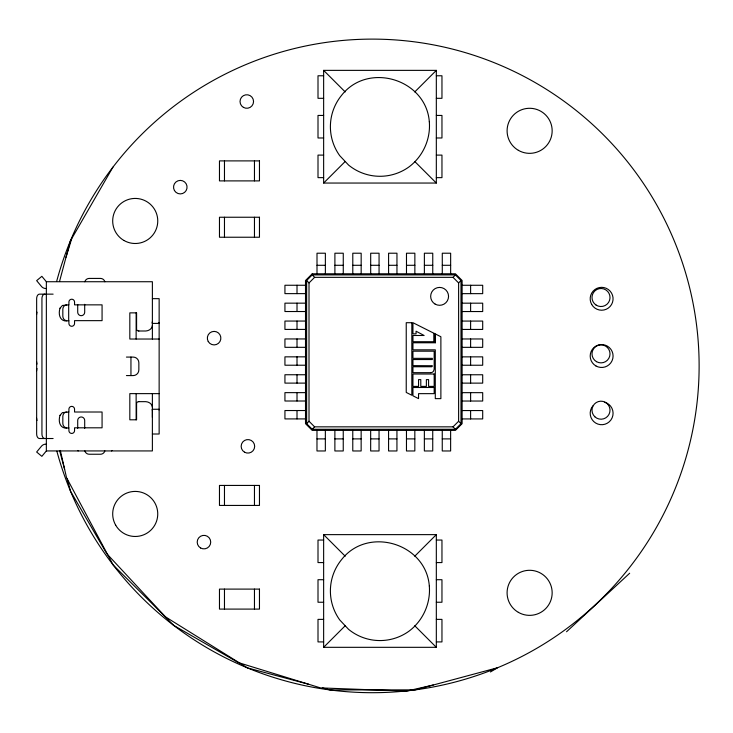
<?xml version="1.0" encoding="UTF-8"?>
<svg xmlns="http://www.w3.org/2000/svg" width="733" height="733" viewBox="0 0 733 733"><rect width="100%" height="100%" fill="white"/><g stroke="black" fill="none" stroke-linecap="round" stroke-linejoin="round"><path stroke-width="1.1" d="M152.382 417.37L152.382 411.076A7.128 5.846 0 0 0 152.088 409.701M435.301 342.769L435.292 333.936L440.881 336.749L440.881 398.633L435.292 398.633L435.301 349.833L412.945 349.833L412.945 342.769L435.301 342.769L435.292 333.936M434.183 333.387L434.193 341.715L412.972 341.715L412.945 335.485L424.114 335.485L416.06 331.206L416.06 333.845L412.945 333.845L412.945 322.703L434.183 333.387L434.183 341.715M59.547 281.399L70.331 241.038L112.937 167.133M65.997 257.256L71.733 238.601M46.353 288.5A5.745 5.745 0 0 1 41.213 286.136L36.65 280.638L41.854 276.323L46.353 281.729L46.353 450.932L41.854 456.338L36.65 452.023L41.213 446.525A5.745 5.745 0 0 1 46.353 444.161M306.632 423.683L309.014 421.246L309.014 282.938L306.632 280.501L312.231 274.912L455.404 274.912L460.993 280.501L460.993 423.683L455.404 429.272L312.231 429.272L306.632 423.683L306.632 280.501M309.014 282.938L314.604 277.34L453.021 277.34L455.404 274.912M312.231 429.272L314.604 426.844L453.021 426.844L458.62 421.246L458.62 282.938L460.993 280.501M323.638 183.048L436.327 183.048L436.327 70.368L323.638 70.368L323.638 183.048L345.206 161.489M414.759 91.937L436.327 70.368M323.638 647.321L436.327 647.321L436.327 534.632L323.638 534.632L323.638 647.321L345.206 625.753M414.759 556.2L436.327 534.632M566.545 631.754L629.665 573.224M490.441 671.969L497.579 667.736L415.19 689.872L329.877 689.927L322.621 687.985M433.249 685.016L406.522 691.118L320.504 687.902L238.243 662.55L173.556 625.295L165.356 616.774L106.78 553.69L70.496 491.156L67.198 478.878M430.857 372.676L431.279 372.621A3.619 3.619 0 0 0 433.478 371.228L434.193 369.194L434.183 351.189L412.945 351.18L412.945 358.355L432.333 358.355L432.333 359.536L412.945 359.536L412.945 365.63L432.342 365.74A1.081 1.081 0 0 1 431.6 366.747L412.945 366.747L412.945 372.676L430.784 372.676M111.526 450.932L112.002 450.502M138.702 401.657L145.876 401.666A7.128 5.846 0 0 1 152.382 407.191M323.638 75.774L318.003 75.774L318.003 98.314L323.638 98.314M436.327 75.774L441.962 75.774L441.962 98.314L436.327 98.314M323.638 115.438L318.003 115.438L318.003 137.978L323.638 137.978M436.327 115.438L441.962 115.438L441.962 137.978L436.327 137.978M323.638 155.103L318.003 155.103L318.003 177.643L323.638 177.643M436.327 155.103L441.962 155.103L441.962 177.643L436.327 177.643M317.004 265.291L325.37 265.291M334.899 265.291L343.264 265.291M352.793 265.291L361.167 265.291M370.687 265.291L379.062 265.291M388.591 265.291L396.956 265.291M406.485 265.291L414.86 265.291M424.38 265.291L432.754 265.291M442.283 265.291L450.648 265.291M46.353 281.729L152.382 281.729L152.382 339.031M305.514 285.256L284.935 285.256L284.935 293.631L305.514 293.631M462.111 285.274L482.699 285.274L482.699 293.649L462.111 293.649M53.115 294.144L39.463 294.144A4.508 2.813 90 0 0 36.65 298.652L36.65 434.009A4.508 2.813 -90 0 0 39.463 438.517L53.115 438.517M152.382 298.652L159.143 298.652L159.143 434.009L152.382 434.009M305.514 303.16L284.935 303.16L284.935 311.525L305.514 311.525M462.111 303.178L482.699 303.178L482.699 311.543L462.111 311.543M305.514 321.054L284.935 321.054L284.935 329.419L305.514 329.419M462.111 321.072L482.699 321.072L482.699 329.438L462.111 329.438M158.63 322.905L159.143 322.905M152.382 323.4L159.143 323.4M138.702 331.004L145.876 330.995A7.128 5.846 0 0 0 152.382 325.47M159.143 339.031L129.823 339.031L129.823 312.863L136.585 312.863L136.585 329.163A2.254 1.851 0 0 0 138.849 331.014M305.514 338.948L284.935 338.948L284.935 347.323L305.514 347.323M462.111 338.967L482.699 338.967L482.699 347.341L462.111 347.341M305.514 356.843L284.935 356.843L284.935 365.217L305.514 365.217M462.111 356.861L482.699 356.861L482.699 365.236L462.111 365.236M126.433 357.081L133.204 357.081A5.644 5.644 0 0 1 138.849 362.725L138.849 369.936A5.644 5.644 0 0 1 133.204 375.58L126.433 375.58M305.514 374.746L284.935 374.746L284.935 383.112L305.514 383.112M462.111 374.765L482.699 374.765L482.699 383.13L462.111 383.13M305.514 392.641L284.935 392.641L284.935 401.006L305.514 401.006M462.111 392.659L482.699 392.659L482.699 401.033L462.111 401.033M159.143 393.63L129.823 393.63L129.823 419.798L136.585 419.798L136.585 403.498A2.254 1.851 0 0 1 138.849 401.647M152.382 409.261L159.143 409.261M158.63 409.756L159.143 409.756M305.514 410.535L284.935 410.535L284.935 418.909L305.514 418.909M462.111 410.553L482.699 410.553L482.699 418.928L462.111 418.928M316.977 438.893L325.351 438.893M334.88 438.893L343.246 438.893M352.775 438.893L361.149 438.893M370.669 438.893L379.043 438.893M388.572 438.893L396.938 438.893M406.467 438.893L414.832 438.893M424.361 438.893L432.736 438.893M442.256 438.893L450.63 438.893M46.353 450.932L152.382 450.932L152.382 393.63M323.638 540.047L318.003 540.047L318.003 562.577L323.638 562.577M436.327 540.047L441.962 540.047L441.962 562.577L436.327 562.577M323.638 579.711L318.003 579.711L318.003 602.242L323.638 602.242M436.327 579.711L441.962 579.711L441.962 602.242L436.327 602.242M323.638 619.376L318.003 619.376L318.003 641.916L323.638 641.916M436.327 619.376L441.962 619.376L441.962 641.916L436.327 641.916M78.184 450.932L77.707 450.502M308.648 684.246L247.461 667.9L165.356 616.774L113.194 565.006L66.529 477.614L60.308 450.438M323.638 70.368L345.206 91.937M414.759 161.489L436.327 183.048M453.021 277.34L458.62 282.938M309.014 421.246L314.604 426.844M323.638 534.632L345.206 556.2M414.759 625.753L436.327 647.321M458.62 421.246L460.993 423.683M312.231 274.912L314.604 277.34M453.021 426.844L455.404 429.272M59.602 450.612L64.632 469.331M470.613 285.274L470.613 293.649M470.613 303.178L470.613 311.543M470.613 321.072L470.613 329.438M470.613 338.967L470.613 347.341M470.613 356.861L470.613 365.236M470.613 374.765L470.613 383.13M470.613 392.659L470.613 401.033M470.613 410.553L470.613 418.928M450.648 273.794L450.648 253.215L442.283 253.215L442.283 273.794M450.63 430.39L450.63 450.969L442.256 450.969L442.256 430.39M432.754 273.794L432.754 253.215L424.38 253.215L424.38 273.794M432.736 430.39L432.736 450.969L424.361 450.969L424.361 430.39M414.86 273.794L414.86 253.215L406.485 253.215L406.485 273.794M414.832 430.39L414.832 450.969L406.467 450.969L406.467 430.39M396.956 273.794L396.956 253.215L388.591 253.215L388.591 273.794M396.938 430.39L396.938 450.969L388.572 450.969L388.572 430.39M379.062 273.794L379.062 253.215L370.687 253.215L370.687 273.794M379.043 430.39L379.043 450.969L370.669 450.969L370.669 430.39M361.167 273.794L361.167 253.215L352.793 253.215L352.793 273.794M361.149 430.39L361.149 450.969L352.775 450.969L352.775 430.39M343.264 273.794L343.264 253.215L334.899 253.215L334.899 273.794M343.246 430.39L343.246 450.969L334.88 450.969L334.88 430.39M325.37 273.794L325.37 253.215L317.004 253.215L317.004 273.794M325.351 430.39L325.351 450.969L316.977 450.969L316.977 430.39M297.012 285.256L297.012 293.631M297.012 303.16L297.012 311.525M297.012 321.054L297.012 329.419M297.012 338.948L297.012 347.323M297.012 356.843L297.012 365.217M297.012 374.746L297.012 383.112M297.012 392.641L297.012 401.006M297.012 410.535L297.012 418.909M254.461 160.893L254.461 180.895M254.461 217.243L254.461 237.235M254.461 485.429L254.461 505.431M254.461 589.103L254.461 609.096M224.472 160.893L224.472 180.895M224.472 217.243L224.472 237.235M224.472 485.429L224.472 505.431M224.472 589.103L224.472 609.096M136.136 312.863L136.136 339.031M136.136 393.63L136.136 419.798M130.95 357.081L130.95 375.58M84.698 304.314L84.698 312.185A3.5 3.5 0 0 1 81.207 315.685A3.5 3.5 0 0 1 77.707 312.185L77.707 304.543M84.698 428.347L84.698 420.476A3.5 3.5 0 0 0 81.207 416.976A3.5 3.5 0 0 0 77.707 420.476L77.707 428.338M68.682 304.855L68.682 320.651M68.682 412.01L68.682 427.806M56.771 280.968A326.79 326.79 0 0 1 559.755 98.204A326.79 326.79 0 0 1 560.094 633.367A326.79 326.79 0 0 1 56.872 451.235M604.597 402.215A11.453 11.453 0 0 1 612.147 417.801A11.453 11.453 0 0 1 595.636 423.023A11.453 11.453 0 0 1 592.85 405.926M66.73 427.806A4.508 3.903 90 0 1 62.827 423.289L62.827 416.527A4.508 3.903 90 0 1 66.73 412.01M36.65 370.843A4.508 2.813 90 0 1 37.026 368.589M44.75 294.144A4.508 2.813 -90 0 0 42.761 295.463A4.508 2.813 90 0 0 41.937 298.652L41.937 434.009A4.508 2.813 90 0 0 44.75 438.517M66.73 304.855A4.508 3.903 -90 0 0 62.827 309.372L62.827 316.134A4.508 3.903 90 0 0 66.73 320.651M152.382 321.585A7.128 5.846 0 0 1 152.088 322.96M36.65 314.448A4.508 2.813 90 0 1 37.026 312.185M37.026 364.072A4.508 2.813 90 0 1 36.65 361.818M84.854 281.765A4.508 4.508 0 0 1 89.215 278.421L100.494 278.421A4.508 4.508 0 0 1 104.856 281.765M84.854 450.896A4.508 4.508 0 0 0 89.215 454.24L100.494 454.24A4.508 4.508 0 0 0 104.856 450.896M37.026 420.476A4.508 2.813 90 0 1 36.65 418.213M429.318 121.751C430.766 139.151 422.941 156.514 408.941 166.95A49.578 49.578 0 0 1 348.606 165.099L339.736 155.671A49.578 49.578 0 0 1 341.587 95.336C367.874 61.526 426.075 79.045 429.318 121.751M429.318 586.015C430.766 603.415 422.941 620.787 408.941 631.223A49.578 49.578 0 0 1 348.606 629.372L339.736 619.944A49.578 49.578 0 0 1 341.587 559.6C367.874 525.79 426.075 543.318 429.318 586.015M60.005 308.199C57.806 315.282 60.555 322.731 68.911 320.651L68.911 323.464A2.822 2.822 0 0 0 71.733 326.286A2.822 2.822 0 0 0 74.546 323.464L74.546 320.651L102.07 320.651L102.07 304.855L74.546 304.855L74.546 302.033A2.822 2.822 0 0 0 71.733 299.22A2.822 2.822 0 0 0 68.911 302.033L68.911 304.855L62.433 305.459L60.005 308.199M60.005 415.354C57.806 422.437 60.555 429.886 68.911 427.806L68.911 430.628A2.822 2.822 0 0 0 71.733 433.441A2.822 2.822 0 0 0 74.546 430.628L74.546 427.806L102.07 427.806L102.07 412.01L74.546 412.01L74.546 409.197A2.822 2.822 0 0 0 71.733 406.375A2.822 2.822 0 0 0 68.911 409.197L68.911 412.01L62.433 412.615L60.005 415.354M312.231 273.794L305.514 280.501L305.514 423.683L312.231 430.39L455.404 430.39L462.111 423.683L462.111 280.501L455.404 273.794L312.231 273.794M259.464 160.893L219.469 160.893L219.469 180.895L259.464 180.895L259.464 160.893M259.464 217.243L219.469 217.243L219.469 237.235L259.464 237.235L259.464 217.243M411.827 322.703L406.238 322.703L406.238 392.439L411.827 395.252L411.827 322.703M434.183 374.013L412.945 374.013L412.945 386.401L418.543 386.401L418.543 379.612L420.788 379.612L420.788 386.401L426.377 386.401L426.377 379.612L428.585 379.612L428.585 386.401L434.183 386.401L434.183 374.013M434.183 387.491L412.945 387.491L412.945 395.811L418.543 398.624L418.543 393.648L434.183 393.648L434.183 387.491M259.464 485.429L219.469 485.429L219.469 505.431L259.464 505.431L259.464 485.429M259.464 589.103L219.469 589.103L219.469 609.096L259.464 609.096L259.464 589.103M123.95 240.479A22.54 22.54 0 0 0 157.76 220.963A22.54 22.54 0 0 0 123.95 201.447A22.54 22.54 0 0 0 123.95 240.479M115.704 525.213A22.54 22.54 0 0 0 154.736 525.213A22.54 22.54 0 0 0 135.22 491.412A22.54 22.54 0 0 0 115.704 525.213M518.359 612.348A22.54 22.54 0 0 0 552.16 592.823A22.54 22.54 0 0 0 518.359 573.307A22.54 22.54 0 0 0 518.359 612.348M518.359 150.329A22.54 22.54 0 0 0 552.16 130.813A22.54 22.54 0 0 0 518.359 111.297A22.54 22.54 0 0 0 518.359 150.329M244.529 452.188A6.762 6.762 0 0 0 254.672 446.333A6.762 6.762 0 0 0 244.529 440.478A6.762 6.762 0 0 0 244.529 452.188M243.402 107.366A6.762 6.762 0 0 0 253.545 101.511A6.762 6.762 0 0 0 243.402 95.657A6.762 6.762 0 0 0 243.402 107.366M174.445 190.534A6.762 6.762 0 0 0 186.155 190.534A6.762 6.762 0 0 0 180.3 180.391A6.762 6.762 0 0 0 174.445 190.534M200.576 547.972A6.762 6.762 0 0 0 210.719 542.118A6.762 6.762 0 0 0 200.576 536.263A6.762 6.762 0 0 0 200.576 547.972M208.245 341.532A6.762 6.762 0 0 0 219.955 341.532A6.762 6.762 0 0 0 214.1 331.389A6.762 6.762 0 0 0 208.245 341.532M591.714 304.507A11.453 11.453 0 0 0 611.542 304.507A11.453 11.453 0 0 0 601.628 287.336A11.453 11.453 0 0 0 591.714 304.507M595.911 365.941A11.453 11.453 0 0 0 613.081 356.027A11.453 11.453 0 0 0 595.911 346.113A11.453 11.453 0 0 0 595.911 365.941M594.839 416.775A9.016 9.016 0 0 0 609.783 412.248A9.016 9.016 0 0 0 598.394 401.565A9.016 9.016 0 0 0 594.839 416.775M596.085 305.065A9.016 9.016 0 0 0 610.012 298.001A9.016 9.016 0 0 0 596.928 289.471A9.016 9.016 0 0 0 596.085 305.065M596.497 361.662A9.016 9.016 0 0 0 610.021 353.856A9.016 9.016 0 0 0 596.497 346.049A9.016 9.016 0 0 0 596.497 361.662M435.127 304.103A8.952 8.952 0 0 0 448.55 296.361A8.952 8.952 0 0 0 435.127 288.61A8.952 8.952 0 0 0 435.127 304.103"/></g></svg>
